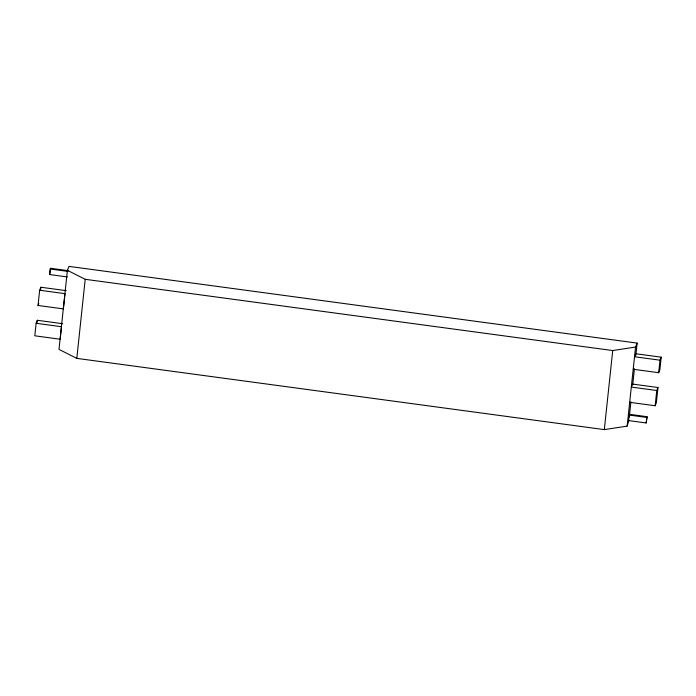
<?xml version="1.0" encoding="UTF-8"?>
<svg xmlns="http://www.w3.org/2000/svg" width="696" height="696" viewBox="0 0 696 696"><rect width="100%" height="100%" fill="white"/><g stroke="black" fill="none" stroke-linecap="round" stroke-linejoin="round"><path stroke-width="1.04" d="M62.701 323.718L37.332 320.29L36.131 323.283L34.8 335.803L60.169 339.23M39.646 290.232L65.015 293.66L63.388 308.902L38.028 305.474L39.646 290.232L40.846 287.239L66.216 290.658M37.114 322.379L37.332 320.29M40.525 290.284L40.846 287.239M67.382 276.947L49.651 274.555L50.242 269.021L50.538 268.282L68.26 270.674M50.538 268.282L49.651 274.555M636.005 353.803L637.144 343.111L68.982 266.385L67.399 270.309L58.995 349.383L76.804 358.379L604.319 429.615L627.157 426.117L628.966 420.045M60.282 338.186L61.5 326.711L36.131 323.283M76.804 358.379L85.208 279.305L67.399 270.309M604.319 429.615L612.724 350.549L635.561 347.043L637.144 343.111M627.157 426.117L635.561 347.043M628.436 420.575L629.315 414.303L647.045 416.704L646.158 422.968L628.436 420.575L628.732 419.845M629.019 417.078L629.315 414.303M635.613 355.847L635.831 353.759L661.2 357.187L659.869 369.698L658.668 372.699L633.299 369.272M629.306 416.843L630.898 401.879M632.716 384.784L634.421 368.758M646.158 422.968L647.045 416.704M629.784 402.323L655.154 405.751L656.772 390.508L657.972 387.507L632.612 384.088L631.403 387.08L656.772 390.508M658.668 372.699L659.991 360.189L661.2 357.187M657.972 387.507L656.354 402.758L655.154 405.751M38.028 305.474L38.828 303.482M635.831 353.759L634.63 356.761L659.991 360.189M50.242 269.021L67.964 271.414M85.208 279.305L612.724 350.549M629.019 415.042L646.749 417.435"/></g></svg>
